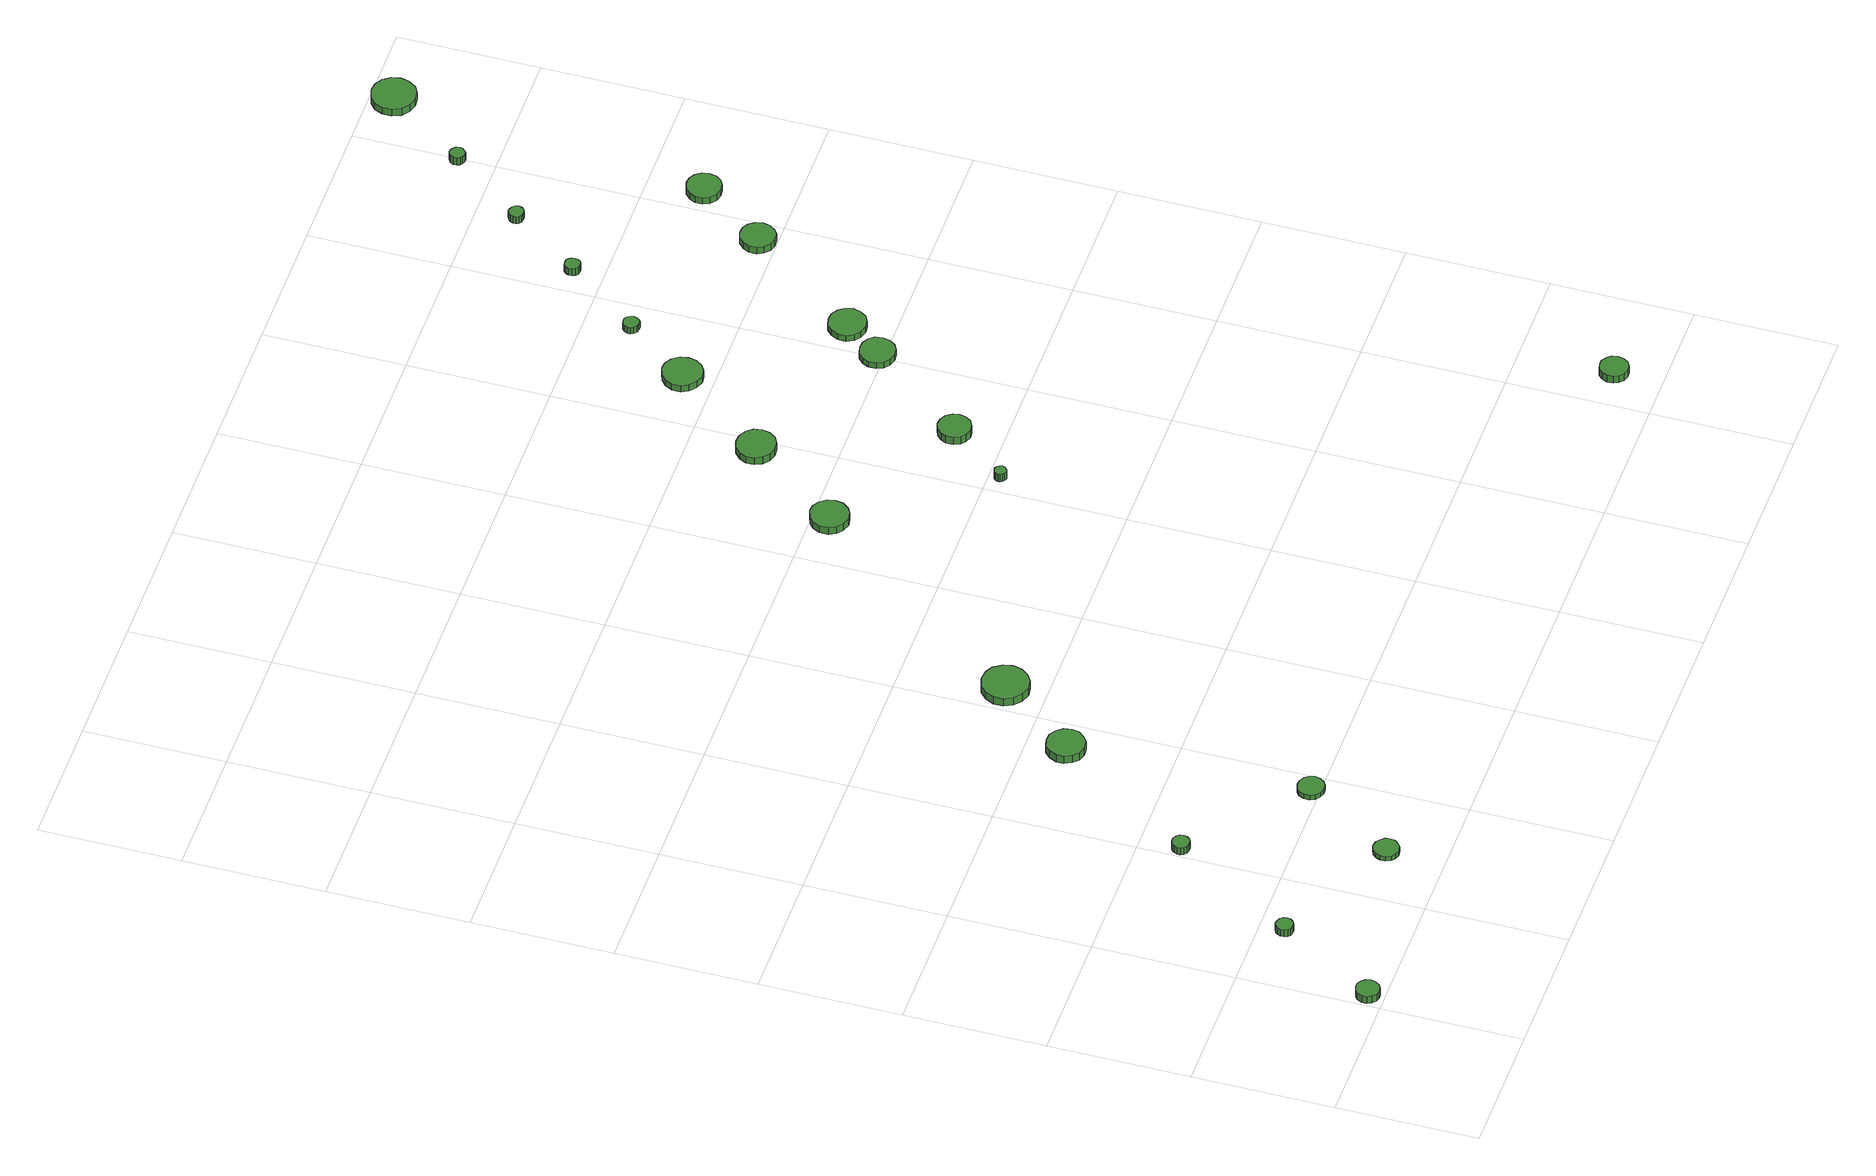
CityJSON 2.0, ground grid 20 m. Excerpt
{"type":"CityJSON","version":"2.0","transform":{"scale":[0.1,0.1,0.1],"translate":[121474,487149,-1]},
"CityObjects":{
"tree1":{"type":"SolitaryVegetationObject","attributes":{"function":"something"},"geometry":[{"type":"MultiSurface","lod":"1","boundaries":[[[0,1,2,3,4,5,6,7,8,9,10,11,12,13,14]],[[15,16,17,18,19,20,21,22,23,24,25,26,27,28,29]],[[0,29,28,1]],[[1,28,27,2]],[[2,27,26,3]],[[3,26,25,4]],[[4,25,24,5]],[[5,24,23,6]],[[6,23,22,7]],[[7,22,21,8]],[[8,21,20,9]],[[9,20,19,10]],[[10,19,18,11]],[[11,18,17,12]],[[12,17,16,13]],[[13,16,15,14]],[[14,15,29,0]]]}]},
"tree2":{"type":"SolitaryVegetationObject","attributes":{"function":"something"},"geometry":[{"type":"MultiSurface","lod":"1","boundaries":[[[30,31,32,33,34,35,36,37,38,39,40,41,42,43,44]],[[45,46,47,48,49,50,51,52,53,54,55,56,57,58,59]],[[30,59,58,31]],[[31,58,57,32]],[[32,57,56,33]],[[33,56,55,34]],[[34,55,54,35]],[[35,54,53,36]],[[36,53,52,37]],[[37,52,51,38]],[[38,51,50,39]],[[39,50,49,40]],[[40,49,48,41]],[[41,48,47,42]],[[42,47,46,43]],[[43,46,45,44]],[[44,45,59,30]]]}]},
"tree3":{"type":"SolitaryVegetationObject","attributes":{"function":"something"},"geometry":[{"type":"MultiSurface","lod":"1","boundaries":[[[60,61,62,63,64,65,66,67,68,69,70,71,72,73,74]],[[75,76,77,78,79,80,81,82,83,84,85,86,87,88,89]],[[60,89,88,61]],[[61,88,87,62]],[[62,87,86,63]],[[63,86,85,64]],[[64,85,84,65]],[[65,84,83,66]],[[66,83,82,67]],[[67,82,81,68]],[[68,81,80,69]],[[69,80,79,70]],[[70,79,78,71]],[[71,78,77,72]],[[72,77,76,73]],[[73,76,75,74]],[[74,75,89,60]]]}]},
"tree4":{"type":"SolitaryVegetationObject","attributes":{"function":"something"},"geometry":[{"type":"MultiSurface","lod":"1","boundaries":[[[90,91,92,93,94,95,96,97,98,99,100,101,102,103,104]],[[105,106,107,108,109,110,111,112,113,114,115,116,117,118,119]],[[90,119,118,91]],[[91,118,117,92]],[[92,117,116,93]],[[93,116,115,94]],[[94,115,114,95]],[[95,114,113,96]],[[96,113,112,97]],[[97,112,111,98]],[[98,111,110,99]],[[99,110,109,100]],[[100,109,108,101]],[[101,108,107,102]],[[102,107,106,103]],[[103,106,105,104]],[[104,105,119,90]]]}]},
"tree5":{"type":"SolitaryVegetationObject","attributes":{"function":"something"},"geometry":[{"type":"MultiSurface","lod":"1","boundaries":[[[120,121,122,123,124,125,126,127,128,129,130,131,132,133,134]],[[135,136,137,138,139,140,141,142,143,144,145,146,147,148,149]],[[120,149,148,121]],[[121,148,147,122]],[[122,147,146,123]],[[123,146,145,124]],[[124,145,144,125]],[[125,144,143,126]],[[126,143,142,127]],[[127,142,141,128]],[[128,141,140,129]],[[129,140,139,130]],[[130,139,138,131]],[[131,138,137,132]],[[132,137,136,133]],[[133,136,135,134]],[[134,135,149,120]]]}]},
"tree6":{"type":"SolitaryVegetationObject","attributes":{"function":"something"},"geometry":[{"type":"MultiSurface","lod":"1","boundaries":[[[150,151,152,153,154,155,156,157,158,159,160,161,162,163,164]],[[165,166,167,168,169,170,171,172,173,174,175,176,177,178,179]],[[150,179,178,151]],[[151,178,177,152]],[[152,177,176,153]],[[153,176,175,154]],[[154,175,174,155]],[[155,174,173,156]],[[156,173,172,157]],[[157,172,171,158]],[[158,171,170,159]],[[159,170,169,160]],[[160,169,168,161]],[[161,168,167,162]],[[162,167,166,163]],[[163,166,165,164]],[[164,165,179,150]]]}]},
"tree7":{"type":"SolitaryVegetationObject","attributes":{"function":"something"},"geometry":[{"type":"MultiSurface","lod":"1","boundaries":[[[180,181,182,183,184,185,186,187,188,189,190,191,192,193,194]],[[195,196,197,198,199,200,201,202,203,204,205,206,207,208,209]],[[180,209,208,181]],[[181,208,207,182]],[[182,207,206,183]],[[183,206,205,184]],[[184,205,204,185]],[[185,204,203,186]],[[186,203,202,187]],[[187,202,201,188]],[[188,201,200,189]],[[189,200,199,190]],[[190,199,198,191]],[[191,198,197,192]],[[192,197,196,193]],[[193,196,195,194]],[[194,195,209,180]]]}]},
"tree8":{"type":"SolitaryVegetationObject","attributes":{"function":"something"},"geometry":[{"type":"MultiSurface","lod":"1","boundaries":[[[210,211,212,213,214,215,216,217,218,219,220,221,222,223,224]],[[225,226,227,228,229,230,231,232,233,234,235,236,237,238,239]],[[210,239,238,211]],[[211,238,237,212]],[[212,237,236,213]],[[213,236,235,214]],[[214,235,234,215]],[[215,234,233,216]],[[216,233,232,217]],[[217,232,231,218]],[[218,231,230,219]],[[219,230,229,220]],[[220,229,228,221]],[[221,228,227,222]],[[222,227,226,223]],[[223,226,225,224]],[[224,225,239,210]]]}]},
"tree9":{"type":"SolitaryVegetationObject","attributes":{"function":"something"},"geometry":[{"type":"MultiSurface","lod":"1","boundaries":[[[240,241,242,243,244,245,246,247,248,249,250,251,252,253,254]],[[255,256,257,258,259,260,261,262,263,264,265,266,267,268,269]],[[240,269,268,241]],[[241,268,267,242]],[[242,267,266,243]],[[243,266,265,244]],[[244,265,264,245]],[[245,264,263,246]],[[246,263,262,247]],[[247,262,261,248]],[[248,261,260,249]],[[249,260,259,250]],[[250,259,258,251]],[[251,258,257,252]],[[252,257,256,253]],[[253,256,255,254]],[[254,255,269,240]]]}]},
"tree10":{"type":"SolitaryVegetationObject","attributes":{"function":"something"},"geometry":[{"type":"MultiSurface","lod":"1","boundaries":[[[270,271,272,273,274,275,276,277,278,279,280,281,282,283,284]],[[285,286,287,288,289,290,291,292,293,294,295,296,297,298,299]],[[270,299,298,271]],[[271,298,297,272]],[[272,297,296,273]],[[273,296,295,274]],[[274,295,294,275]],[[275,294,293,276]],[[276,293,292,277]],[[277,292,291,278]],[[278,291,290,279]],[[279,290,289,280]],[[280,289,288,281]],[[281,288,287,282]],[[282,287,286,283]],[[283,286,285,284]],[[284,285,299,270]]]}]},
"tree11":{"type":"SolitaryVegetationObject","attributes":{"function":"something"},"geometry":[{"type":"MultiSurface","lod":"1","boundaries":[[[300,301,302,303,304,305,306,307,308,309,310,311,312,313,314]],[[315,316,317,318,319,320,321,322,323,324,325,326,327,328,329]],[[300,329,328,301]],[[301,328,327,302]],[[302,327,326,303]],[[303,326,325,304]],[[304,325,324,305]],[[305,324,323,306]],[[306,323,322,307]],[[307,322,321,308]],[[308,321,320,309]],[[309,320,319,310]],[[310,319,318,311]],[[311,318,317,312]],[[312,317,316,313]],[[313,316,315,314]],[[314,315,329,300]]]}]},
"tree12":{"type":"SolitaryVegetationObject","attributes":{"function":"something"},"geometry":[{"type":"MultiSurface","lod":"1","boundaries":[[[330,331,332,333,334,335,336,337,338,339,340,341,342,343,344]],[[345,346,347,348,349,350,351,352,353,354,355,356,357,358,359]],[[330,359,358,331]],[[331,358,357,332]],[[332,357,356,333]],[[333,356,355,334]],[[334,355,354,335]],[[335,354,353,336]],[[336,353,352,337]],[[337,352,351,338]],[[338,351,350,339]],[[339,350,349,340]],[[340,349,348,341]],[[341,348,347,342]],[[342,347,346,343]],[[343,346,345,344]],[[344,345,359,330]]]}]},
"tree13":{"type":"SolitaryVegetationObject","attributes":{"function":"something"},"geometry":[{"type":"MultiSurface","lod":"1","boundaries":[[[360,361,362,363,364,365,366,367,368,369,370,371,372,373,374]],[[375,376,377,378,379,380,381,382,383,384,385,386,387,388,389]],[[360,389,388,361]],[[361,388,387,362]],[[362,387,386,363]],[[363,386,385,364]],[[364,385,384,365]],[[365,384,383,366]],[[366,383,382,367]],[[367,382,381,368]],[[368,381,380,369]],[[369,380,379,370]],[[370,379,378,371]],[[371,378,377,372]],[[372,377,376,373]],[[373,376,375,374]],[[374,375,389,360]]]}]},
"tree14":{"type":"SolitaryVegetationObject","attributes":{"function":"something"},"geometry":[{"type":"MultiSurface","lod":"1","boundaries":[[[390,391,392,393,394,395,396,397,398,399,400,401,402,403,404]],[[405,406,407,408,409,410,411,412,413,414,415,416,417,418,419]],[[390,419,418,391]],[[391,418,417,392]],[[392,417,416,393]],[[393,416,415,394]],[[394,415,414,395]],[[395,414,413,396]],[[396,413,412,397]],[[397,412,411,398]],[[398,411,410,399]],[[399,410,409,400]],[[400,409,408,401]],[[401,408,407,402]],[[402,407,406,403]],[[403,406,405,404]],[[404,405,419,390]]]}]},
"tree15":{"type":"SolitaryVegetationObject","attributes":{"function":"something"},"geometry":[{"type":"MultiSurface","lod":"1","boundaries":[[[420,421,422,423,424,425,426,427,428,429,430,431,432,433,434]],[[435,436,437,438,439,440,441,442,443,444,445,446,447,448,449]],[[420,449,448,421]],[[421,448,447,422]],[[422,447,446,423]],[[423,446,445,424]],[[424,445,444,425]],[[425,444,443,426]],[[426,443,442,427]],[[427,442,441,428]],[[428,441,440,429]],[[429,440,439,430]],[[430,439,438,431]],[[431,438,437,432]],[[432,437,436,433]],[[433,436,435,434]],[[434,435,449,420]]]}]},
"tree16":{"type":"SolitaryVegetationObject","attributes":{"function":"something"},"geometry":[{"type":"MultiSurface","lod":"1","boundaries":[[[450,451,452,453,454,455,456,457,458,459,460,461,462,463,464]],[[465,466,467,468,469,470,471,472,473,474,475,476,477,478,479]],[[450,479,478,451]],[[451,478,477,452]],[[452,477,476,453]],[[453,476,475,454]],[[454,475,474,455]],[[455,474,473,456]],[[456,473,472,457]],[[457,472,471,458]],[[458,471,470,459]],[[459,470,469,460]],[[460,469,468,461]],[[461,468,467,462]],[[462,467,466,463]],[[463,466,465,464]],[[464,465,479,450]]]}]},
"tree17":{"type":"SolitaryVegetationObject","attributes":{"function":"something"},"geometry":[{"type":"MultiSurface","lod":"1","boundaries":[[[480,481,482,483,484,485,486,487,488,489,490,491,492,493,494]],[[495,496,497,498,499,500,501,502,503,504,505,506,507,508,509]],[[480,509,508,481]],[[481,508,507,482]],[[482,507,506,483]],[[483,506,505,484]],[[484,505,504,485]],[[485,504,503,486]],[[486,503,502,487]],[[487,502,501,488]],[[488,501,500,489]],[[489,500,499,490]],[[490,499,498,491]],[[491,498,497,492]],[[492,497,496,493]],[[493,496,495,494]],[[494,495,509,480]]]}]},
"tree18":{"type":"SolitaryVegetationObject","attributes":{"function":"something"},"geometry":[{"type":"MultiSurface","lod":"1","boundaries":[[[510,511,512,513,514,515,516,517,518,519,520,521,522,523,524]],[[525,526,527,528,529,530,531,532,533,534,535,536,537,538,539]],[[510,539,538,511]],[[511,538,537,512]],[[512,537,536,513]],[[513,536,535,514]],[[514,535,534,515]],[[515,534,533,516]],[[516,533,532,517]],[[517,532,531,518]],[[518,531,530,519]],[[519,530,529,520]],[[520,529,528,521]],[[521,528,527,522]],[[522,527,526,523]],[[523,526,525,524]],[[524,525,539,510]]]}]},
"tree19":{"type":"SolitaryVegetationObject","attributes":{"function":"something"},"geometry":[{"type":"MultiSurface","lod":"1","boundaries":[[[540,541,542,543,544,545,546,547,548,549,550,551,552,553,554]],[[555,556,557,558,559,560,561,562,563,564,565,566,567,568,569]],[[540,569,568,541]],[[541,568,567,542]],[[542,567,566,543]],[[543,566,565,544]],[[544,565,564,545]],[[545,564,563,546]],[[546,563,562,547]],[[547,562,561,548]],[[548,561,560,549]],[[549,560,559,550]],[[550,559,558,551]],[[551,558,557,552]],[[552,557,556,553]],[[553,556,555,554]],[[554,555,569,540]]]}]},
"tree20":{"type":"SolitaryVegetationObject","attributes":{"function":"something"},"geometry":[{"type":"MultiSurface","lod":"1","boundaries":[[[570,571,572,573,574,575,576,577,578,579,580,581,582,583,584]],[[585,586,587,588,589,590,591,592,593,594,595,596,597,598,599]],[[570,599,598,571]],[[571,598,597,572]],[[572,597,596,573]],[[573,596,595,574]],[[574,595,594,575]],[[575,594,593,576]],[[576,593,592,577]],[[577,592,591,578]],[[578,591,590,579]],[[579,590,589,580]],[[580,589,588,581]],[[581,588,587,582]],[[582,587,586,583]],[[583,586,585,584]],[[584,585,599,570]]]}]},
"tree21":{"type":"SolitaryVegetationObject","attributes":{"function":"something"},"geometry":[{"type":"MultiSurface","lod":"1","boundaries":[[[600,601,602,603,604,605,606,607,608,609,610,611,612,613,614]],[[615,616,617,618,619,620,621,622,623,624,625,626,627,628,629]],[[600,629,628,601]],[[601,628,627,602]],[[602,627,626,603]],[[603,626,625,604]],[[604,625,624,605]],[[605,624,623,606]],[[606,623,622,607]],[[607,622,621,608]],[[608,621,620,609]],[[609,620,619,610]],[[610,619,618,611]],[[611,618,617,612]],[[612,617,616,613]],[[613,616,615,614]],[[614,615,629,600]]]}]},
"tree22":{"type":"SolitaryVegetationObject","attributes":{"function":"something"},"geometry":[{"type":"MultiSurface","lod":"1","boundaries":[[[630,631,632,633,634,635,636,637,638,639,640,641,642,643,644]],[[645,646,647,648,649,650,651,652,653,654,655,656,657,658,659]],[[630,659,658,631]],[[631,658,657,632]],[[632,657,656,633]],[[633,656,655,634]],[[634,655,654,635]],[[635,654,653,636]],[[636,653,652,637]],[[637,652,651,638]],[[638,651,650,639]],[[639,650,649,640]],[[640,649,648,641]],[[641,648,647,642]],[[642,647,646,643]],[[643,646,645,644]],[[644,645,659,630]]]}]}
},
"vertices":[
[38,24,18],[36,31,18],[32,36,18],[26,40,18],[19,40,18],[13,38,18],[8,34,18],[5,27,18],[5,20,18],[8,14,18],[13,9,18],[19,7,18],[26,8,18],[32,11,18],[36,17,18],[36,17,6],[32,11,6],[26,8,6],[19,7,6],[13,9,6],[8,14,6],[5,20,6],[5,27,6],[8,34,6],[13,38,6],[19,40,6],[26,40,6],[32,36,6],[36,31,6],[38,24,6],
[119,166,18],[118,170,18],[115,175,18],[110,177,18],[105,178,18],[100,176,18],[97,173,18],[95,168,18],[95,163,18],[97,158,18],[100,155,18],[105,154,18],[110,154,18],[115,157,18],[118,161,18],[118,161,6],[115,157,6],[110,154,6],[105,154,6],[100,155,6],[97,158,6],[95,163,6],[95,168,6],[97,173,6],[100,176,6],[105,178,6],[110,177,6],[115,175,6],[118,170,6],[119,166,6],
[309,82,14],[308,89,14],[303,95,14],[297,99,14],[289,100,14],[282,97,14],[277,92,14],[274,86,14],[274,78,14],[277,71,14],[282,67,14],[289,64,14],[297,65,14],[303,69,14],[308,75,14],[308,75,6],[303,69,6],[297,65,6],[289,64,6],[282,67,6],[277,71,6],[274,78,6],[274,86,6],[277,92,6],[282,97,6],[289,100,6],[297,99,6],[303,95,6],[308,89,6],[309,82,6],
[230,344,18],[229,349,18],[226,353,18],[221,356,18],[216,356,18],[211,355,18],[207,351,18],[205,346,18],[205,341,18],[207,337,18],[211,333,18],[216,332,18],[221,332,18],[226,335,18],[229,339,18],[229,339,6],[226,335,6],[221,332,6],[216,332,6],[211,333,6],[207,337,6],[205,341,6],[205,346,6],[207,351,6],[211,355,6],[216,356,6],[221,356,6],[226,353,6],[229,349,6],[230,344,6],
[394,213,14],[392,220,14],[388,226,14],[381,230,14],[373,231,14],[366,229,14],[360,224,14],[357,217,14],[357,209,14],[360,202,14],[366,197,14],[373,194,14],[381,195,14],[388,199,14],[392,205,14],[392,205,6],[388,199,6],[381,195,6],[373,194,6],[366,197,6],[360,202,6],[357,209,6],[357,217,6],[360,224,6],[366,229,6],[373,231,6],[381,230,6],[388,226,6],[392,220,6],[394,213,6],
[379,546,20],[377,556,20],[370,565,20],[361,571,20],[349,572,20],[339,569,20],[331,561,20],[326,551,20],[326,540,20],[331,530,20],[339,522,20],[349,519,20],[361,520,20],[370,526,20],[377,535,20],[377,535,7],[370,526,7],[361,520,7],[349,519,7],[339,522,7],[331,530,7],[326,540,7],[326,551,7],[331,561,7],[339,569,7],[349,572,7],[361,571,7],[370,565,7],[377,556,7],[379,546,7],
[468,655,25],[465,668,25],[457,680,25],[446,686,25],[432,688,25],[419,684,25],[409,674,25],[403,662,25],[403,648,25],[409,636,25],[419,627,25],[432,622,25],[446,624,25],[457,631,25],[465,642,25],[465,642,12],[457,631,12],[446,624,12],[432,622,12],[419,627,12],[409,636,12],[403,648,12],[403,662,12],[409,674,12],[419,684,12],[432,688,12],[446,686,12],[457,680,12],[465,668,12],[468,655,12],
[706,975,21],[704,986,21],[697,995,21],[688,1001,21],[677,1002,21],[666,998,21],[658,991,21],[653,981,21],[653,969,21],[658,959,21],[666,952,21],[677,948,21],[688,950,21],[697,955,21],[704,964,21],[704,964,9],[697,955,9],[688,950,9],[677,948,9],[666,952,9],[658,959,9],[653,969,9],[653,981,9],[658,991,9],[666,998,9],[677,1002,9],[688,1001,9],[697,995,9],[704,986,9],[706,975,9],
[831,783,25],[830,786,25],[828,789,25],[825,791,25],[822,791,25],[818,790,25],[816,788,25],[814,784,25],[814,781,25],[816,778,25],[818,776,25],[822,774,25],[825,775,25],[828,777,25],[830,779,25],[830,779,12],[828,777,12],[825,775,12],[822,774,12],[818,776,12],[816,778,12],[814,781,12],[814,784,12],[816,788,12],[818,790,12],[822,791,12],[825,791,12],[828,789,12],[830,786,12],[831,783,12],
[810,1109,18],[808,1120,18],[801,1129,18],[791,1135,18],[779,1136,18],[769,1133,18],[760,1125,18],[755,1115,18],[755,1103,18],[760,1093,18],[769,1085,18],[779,1082,18],[791,1083,18],[801,1088,18],[808,1098,18],[808,1098,6],[801,1088,6],[791,1083,6],[779,1082,6],[769,1085,6],[760,1093,6],[755,1103,6],[755,1115,6],[760,1125,6],[769,1133,6],[779,1136,6],[791,1135,6],[801,1129,6],[808,1120,6],[810,1109,6],
[915,868,19],[913,877,19],[908,885,19],[899,890,19],[890,891,19],[881,888,19],[874,881,19],[870,873,19],[870,863,19],[874,854,19],[881,848,19],[890,845,19],[899,846,19],[908,851,19],[913,859,19],[913,859,6],[908,851,6],[899,846,6],[890,845,6],[881,848,6],[874,854,6],[870,863,6],[870,873,6],[874,881,6],[881,888,6],[890,891,6],[899,890,6],[908,885,6],[913,877,6],[915,868,6],
[915,1244,17],[913,1255,17],[906,1265,17],[896,1271,17],[885,1272,17],[874,1268,17],[865,1260,17],[860,1250,17],[860,1238,17],[865,1228,17],[874,1220,17],[885,1216,17],[896,1217,17],[906,1223,17],[913,1233,17],[913,1233,6],[906,1223,6],[896,1217,6],[885,1216,6],[874,1220,6],[865,1228,6],[860,1238,6],[860,1250,6],[865,1260,6],[874,1268,6],[885,1272,6],[896,1271,6],[906,1265,6],[913,1255,6],[915,1244,6],
[1276,67,24],[1274,75,24],[1270,81,24],[1262,86,24],[1254,86,24],[1246,84,24],[1240,78,24],[1237,71,24],[1237,62,24],[1240,55,24],[1246,49,24],[1254,47,24],[1262,47,24],[1270,52,24],[1274,58,24],[1274,58,12],[1270,52,12],[1262,47,12],[1254,47,12],[1246,49,12],[1240,55,12],[1237,62,12],[1237,71,12],[1240,78,12],[1246,84,12],[1254,86,12],[1262,86,12],[1270,81,12],[1274,75,12],[1276,67,12],
[1029,1010,16],[1027,1020,16],[1021,1028,16],[1012,1033,16],[1002,1034,16],[992,1031,16],[984,1024,16],[980,1015,16],[980,1004,16],[984,995,16],[992,988,16],[1002,985,16],[1012,986,16],[1021,991,16],[1027,1000,16],[1027,1000,6],[1021,991,6],[1012,986,6],[1002,985,6],[992,988,6],[984,995,6],[980,1004,6],[980,1015,6],[984,1024,6],[992,1031,6],[1002,1034,6],[1012,1033,6],[1021,1028,6],[1027,1020,6],[1029,1010,6],
[969,1337,17],[968,1341,17],[966,1345,17],[962,1348,17],[957,1348,17],[953,1347,17],[949,1343,17],[947,1339,17],[947,1335,17],[949,1331,17],[953,1327,17],[957,1326,17],[962,1326,17],[966,1329,17],[968,1333,17],[968,1333,6],[966,1329,6],[962,1326,6],[957,1326,6],[953,1327,6],[949,1331,6],[947,1335,6],[947,1339,6],[949,1343,6],[953,1347,6],[957,1348,6],[962,1348,6],[966,1345,6],[968,1341,6],[969,1337,6],
[1071,1064,16],[1068,1075,16],[1062,1083,16],[1052,1089,16],[1042,1090,16],[1031,1087,16],[1023,1079,16],[1018,1069,16],[1018,1058,16],[1023,1048,16],[1031,1041,16],[1042,1038,16],[1052,1039,16],[1062,1044,16],[1068,1053,16],[1068,1053,6],[1062,1044,6],[1052,1039,6],[1042,1038,6],[1031,1041,6],[1023,1048,6],[1018,1058,6],[1018,1069,6],[1023,1079,6],[1031,1087,6],[1042,1090,6],[1052,1089,6],[1062,1083,6],[1068,1075,6],[1071,1064,6],
[1052,1444,18],[1051,1449,18],[1049,1452,18],[1045,1455,18],[1040,1455,18],[1036,1454,18],[1033,1451,18],[1031,1447,18],[1031,1442,18],[1033,1438,18],[1036,1435,18],[1040,1434,18],[1045,1434,18],[1049,1436,18],[1051,1440,18],[1051,1440,6],[1049,1436,6],[1045,1434,6],[1040,1434,6],[1036,1435,6],[1033,1438,6],[1031,1442,6],[1031,1447,6],[1033,1451,6],[1036,1454,6],[1040,1455,6],[1045,1455,6],[1049,1452,6],[1051,1449,6],[1052,1444,6],
[1192,1227,17],[1190,1237,17],[1184,1245,17],[1176,1250,17],[1165,1251,17],[1156,1248,17],[1148,1241,17],[1144,1232,17],[1144,1221,17],[1148,1212,17],[1156,1205,17],[1165,1202,17],[1176,1203,17],[1184,1208,17],[1190,1217,17],[1190,1217,6],[1184,1208,6],[1176,1203,6],[1165,1202,6],[1156,1205,6],[1148,1212,6],[1144,1221,6],[1144,1232,6],[1148,1241,6],[1156,1248,6],[1165,1251,6],[1176,1250,6],[1184,1245,6],[1190,1237,6],[1192,1227,6],
[1126,1545,18],[1125,1549,18],[1122,1553,18],[1118,1555,18],[1114,1556,18],[1110,1554,18],[1106,1551,18],[1105,1547,18],[1105,1543,18],[1106,1539,18],[1110,1536,18],[1114,1535,18],[1118,1535,18],[1122,1537,18],[1125,1541,18],[1125,1541,6],[1122,1537,6],[1118,1535,6],[1114,1535,6],[1110,1536,6],[1106,1539,6],[1105,1543,6],[1105,1547,6],[1106,1551,6],[1110,1554,6],[1114,1556,6],[1118,1555,6],[1122,1553,6],[1125,1549,6],[1126,1545,6],
[1262,1323,17],[1260,1333,17],[1254,1341,17],[1246,1346,17],[1236,1347,17],[1226,1344,17],[1218,1337,17],[1214,1328,17],[1214,1318,17],[1218,1309,17],[1226,1302,17],[1236,1299,17],[1246,1300,17],[1254,1305,17],[1260,1313,17],[1260,1313,6],[1254,1305,6],[1246,1300,6],[1236,1299,6],[1226,1302,6],[1218,1309,6],[1214,1318,6],[1214,1328,6],[1218,1337,6],[1226,1344,6],[1236,1347,6],[1246,1346,6],[1254,1341,6],[1260,1333,6],[1262,1323,6],
[1204,1651,25],[1203,1656,25],[1200,1659,25],[1197,1661,25],[1192,1662,25],[1188,1660,25],[1185,1658,25],[1183,1654,25],[1183,1649,25],[1185,1645,25],[1188,1642,25],[1192,1641,25],[1197,1641,25],[1200,1644,25],[1203,1647,25],[1203,1647,12],[1200,1644,12],[1197,1641,12],[1192,1641,12],[1188,1642,12],[1185,1645,12],[1183,1649,12],[1183,1654,12],[1185,1658,12],[1188,1660,12],[1192,1662,12],[1197,1661,12],[1200,1659,12],[1203,1656,12],[1204,1651,12],
[1308,1765,25],[1305,1778,25],[1298,1788,25],[1287,1795,25],[1274,1796,25],[1262,1792,25],[1252,1784,25],[1247,1772,25],[1247,1759,25],[1252,1747,25],[1262,1739,25],[1274,1735,25],[1287,1736,25],[1298,1742,25],[1305,1753,25],[1305,1753,13],[1298,1742,13],[1287,1736,13],[1274,1735,13],[1262,1739,13],[1252,1747,13],[1247,1759,13],[1247,1772,13],[1252,1784,13],[1262,1792,13],[1274,1796,13],[1287,1795,13],[1298,1788,13],[1305,1778,13],[1308,1765,13]
]}
